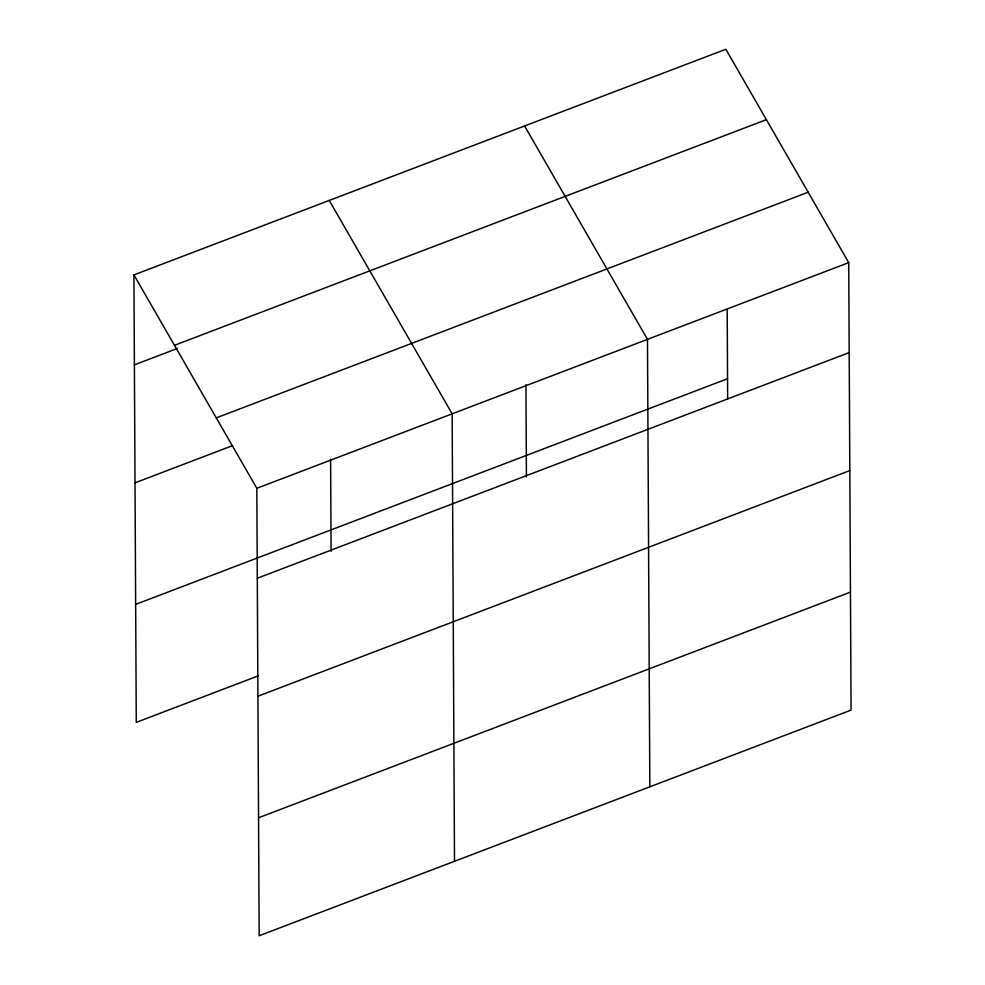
<?xml version="1.0" encoding="UTF-8"?>
<svg xmlns="http://www.w3.org/2000/svg" width="985" height="985" viewBox="0 0 985 985"><rect width="100%" height="100%" fill="white"/><g stroke="black" fill="none" stroke-linecap="round" stroke-linejoin="round"><path stroke-width="1.48" d="M133.923 274.901L725.834 49.25L848.725 262.638L851.077 710.099L259.166 935.75L256.826 488.289L133.923 274.901L136.275 722.362L258.353 675.821M174.48 345.316L766.392 119.665M134.391 364.856L177.485 348.419M216.269 417.874L808.18 192.223M135.019 482.822L232.682 445.602M256.826 488.289L848.725 262.638M135.647 604.384L727.558 378.733M257.294 578.244L849.205 352.593M257.91 696.223L849.821 470.571M258.55 817.772L850.461 592.12M524.586 125.969L647.477 339.357L649.829 786.818M329.249 200.435L452.152 413.823L454.504 861.284M727.189 309.499L727.656 398.654M525.941 384.679L526.421 476.9M330.603 459.145L331.095 551.366"/></g></svg>
